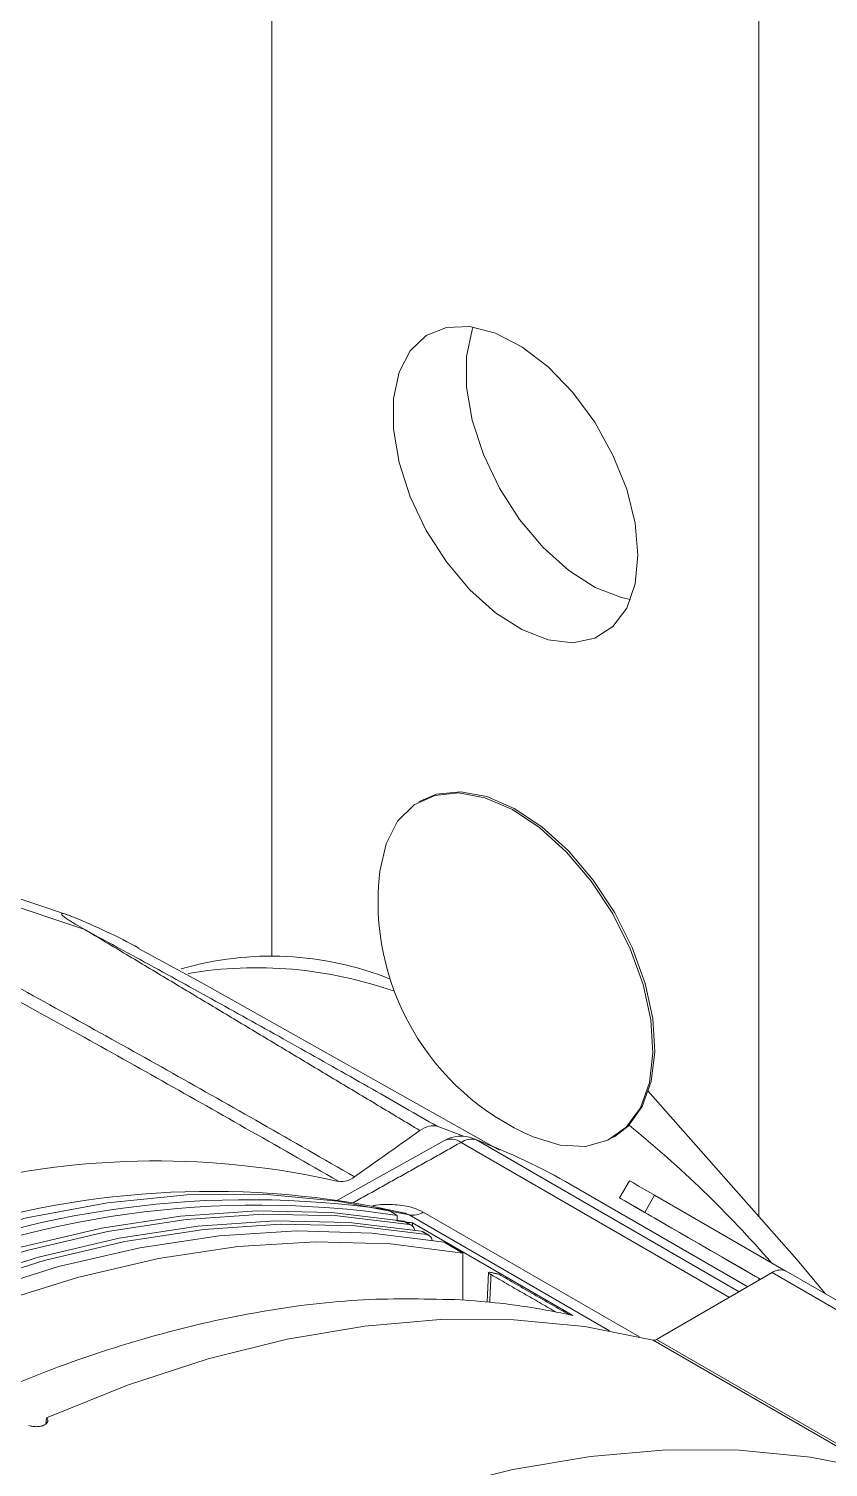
# Model space of a CAD drawing. Extents: x 11 to 120, y 2 to 94.
# Drawn here: x 22.874 to 24.326, y 76.931 to 79.543 of the extents above; entities that cross this region are included whole.
import ezdxf

# ---------------------------------------------------------------- set-up
doc = ezdxf.new("R2010")
doc.units = 0
doc.header["$MEASUREMENT"] = 0
doc.linetypes.add('SLD-Solid', pattern=[0])
doc.layers.add('OBJECT', color=7, linetype='CONTINUOUS')

msp = doc.modelspace()

# ---------------------------------------------------------------- linework, layer by layer
at = {"layer": 'OBJECT', "color": 7, "linetype": 'SLD-Solid', "lineweight": 15}
for p, q in [((24.1995, 77.3867), (24.1995, 82.8946)), ((23.3156, 77.8593), (23.3156, 82.2456)), ((23.5859, 78.1414), (23.5824, 78.1394)), ((22.95, 77.9324), (22.7587, 77.9968)), ((22.9757, 77.9077), (22.7614, 77.9793)), ((23.6157, 77.5503), (23.6633, 77.5322)), ((23.629, 77.5243), (23.4347, 77.4161)), ((24.1461, 77.2397), (23.6589, 77.521)), ((23.6868, 77.5255), (23.6808, 77.5283)), ((23.6868, 77.5255), (24.164, 77.25)), ((23.9344, 77.5297), (23.9379, 77.5317)), ((24.1795, 77.259), (23.8591, 77.4439)), ((23.9647, 77.4515), (23.9467, 77.4204)), ((24.0105, 77.4251), (23.9925, 77.3939)), ((24.2488, 77.2875), (24.0105, 77.4251)), ((23.5264, 77.3984), (23.5433, 77.3886)), ((23.9288, 77.1791), (23.5646, 77.3893)), ((23.5902, 77.3946), (23.9827, 77.168)), ((23.9916, 77.3944), (23.9666, 77.4089)), ((24.2029, 77.2725), (23.9925, 77.3939)), ((23.5433, 77.38), (23.5433, 77.3886)), ((23.5654, 77.3719), (23.5549, 77.378)), ((23.5689, 77.3707), (23.5583, 77.3768)), ((23.8618, 77.2068), (23.5707, 77.3749)), ((24.0416, 77.3656), (24.0141, 77.3815)), ((24.0141, 77.3815), (24.0141, 77.3815)), ((23.5972, 77.3536), (23.5866, 77.3597)), ((23.6006, 77.3524), (23.5901, 77.3585)), ((23.662, 77.3201), (23.6281, 77.3397)), ((23.662, 77.3201), (23.662, 77.2353)), ((23.7089, 77.2847), (23.7064, 77.231)), ((24.224, 77.2847), (24.0137, 77.1633)), ((24.2029, 77.2725), (24.1749, 77.2886)), ((24.6341, 77.0479), (24.224, 77.2847)), ((24.6596, 77.0504), (24.2495, 77.2872)), ((24.2028, 77.2725), (24.1925, 77.2785)), ((24.1995, 77.2705), (24.1995, 77.2744)), ((24.4177, 76.9253), (24.0075, 77.162)), ((24.4239, 76.9265), (24.0137, 77.1633)), ((22.905, 77.0098), (22.9061, 77.0212))]:
    msp.add_line(p, q, dxfattribs=at)
at = {"layer": 'OBJECT', "color": 7, "linetype": 'SLD-Solid', "lineweight": 15, "flags": 128}
for points in [[(23.9802, 78.5873), (23.975, 78.6456), (23.9597, 78.7072), (23.9348, 78.7692), (23.9017, 78.8287), (23.8618, 78.8829), (23.8171, 78.9293), (23.7696, 78.9657), (23.7215, 78.9905), (23.6751, 79.0024), (23.6325, 79.0009), (23.5958, 78.9861), (23.5667, 78.9586), (23.5464, 78.9198), (23.5361, 78.8715), (23.5361, 78.8159), (23.5464, 78.7556), (23.5667, 78.6934), (23.5958, 78.6323), (23.6325, 78.5751), (23.6751, 78.5245), (23.7215, 78.4828), (23.7696, 78.4521), (23.8171, 78.4336), (23.8618, 78.4284), (23.9017, 78.4366), (23.9348, 78.4578), (23.9597, 78.4912), (23.975, 78.535), (23.9802, 78.5873)], [(23.9668, 78.5069), (23.95, 78.5104), (23.9025, 78.5288), (23.8544, 78.5596), (23.808, 78.6013), (23.7654, 78.6519), (23.7287, 78.7091), (23.6996, 78.7702), (23.6794, 78.8323), (23.669, 78.8926), (23.669, 78.9482), (23.6794, 78.9966), (23.6812, 79.0016)], [(23.9344, 77.9361), (23.8954, 77.9954), (23.8507, 78.0481), (23.8023, 78.0921), (23.7521, 78.1255), (23.7021, 78.147), (23.6545, 78.1557), (23.6111, 78.1512), (23.5737, 78.1338), (23.5439, 78.1041), (23.5229, 78.0634), (23.5115, 78.0136)], [(23.9379, 77.9382), (23.8989, 77.9975), (23.8543, 78.0502), (23.8058, 78.0941), (23.7556, 78.1275), (23.7057, 78.149), (23.658, 78.1577), (23.6146, 78.1533), (23.5859, 78.1414)], [(23.9379, 77.5317), (23.9626, 77.5506), (23.9881, 77.586), (24.0044, 77.6316), (24.0108, 77.6856), (24.0069, 77.7458), (23.9931, 77.8097), (23.9698, 77.8747), (23.9379, 77.9382)], [(23.7901, 77.5311), (23.8389, 77.5161), (23.8847, 77.5139), (23.9253, 77.5249), (23.959, 77.5486), (23.9846, 77.5839), (24.0009, 77.6296), (24.0072, 77.6836), (24.0034, 77.7438), (23.9895, 77.8077), (23.9662, 77.8727), (23.9344, 77.9361)], [(23.7285, 77.5072), (23.1885, 77.8111), (23.0733, 77.8731)], [(23.9983, 77.6145), (24.2684, 77.3086), (24.3205, 77.2462)], [(23.9647, 77.4515), (23.9663, 77.4506), (23.9719, 77.4474), (23.9814, 77.4419), (23.9944, 77.4344), (24.0105, 77.4251)], [(23.5646, 77.3893), (23.4353, 77.4146), (23.3005, 77.4268), (23.161, 77.4258), (23.0172, 77.4116), (22.8699, 77.3844), (22.7195, 77.3442), (22.6339, 77.3159)], [(23.9925, 77.3939), (23.9764, 77.4032), (23.9634, 77.4107), (23.9539, 77.4162), (23.9483, 77.4195), (23.9468, 77.4203), (23.9494, 77.4188), (23.9561, 77.4149), (23.9666, 77.4089)], [(23.5549, 77.378), (23.4243, 77.3937), (23.289, 77.3968), (23.1494, 77.3874), (23.0062, 77.3654), (22.86, 77.3309), (22.7113, 77.2841), (22.5607, 77.2252), (22.4089, 77.1544), (22.2564, 77.0721), (22.104, 76.9784), (21.9521, 76.8739), (21.8015, 76.759), (21.6528, 76.634), (21.5066, 76.4996), (21.3634, 76.3563), (21.2238, 76.2046), (21.0885, 76.0453), (20.9579, 75.8788)], [(23.5654, 77.3719), (23.4349, 77.3876), (23.2995, 77.3908), (23.16, 77.3813), (23.0168, 77.3593), (22.8705, 77.3248), (22.7218, 77.278), (22.5712, 77.2191), (22.4194, 77.1484), (22.2669, 77.066), (22.1145, 76.9723), (21.9627, 76.8678), (21.8121, 76.7529), (21.6634, 76.6279), (21.5171, 76.4935), (21.3739, 76.3502), (21.2344, 76.1986), (21.099, 76.0392), (20.9685, 75.8728)], [(24.0141, 77.3815), (24.017, 77.3798), (24.0181, 77.3792), (24.0171, 77.3797), (24.0143, 77.3813), (24.0098, 77.3839), (24.0042, 77.3872), (23.9979, 77.3908), (23.9916, 77.3944)], [(23.5866, 77.3597), (23.4561, 77.3754), (23.3207, 77.3785), (23.1812, 77.369), (23.038, 77.347), (22.8917, 77.3126), (22.743, 77.2658), (22.5924, 77.2069), (22.4406, 77.1361), (22.2882, 77.0537), (22.1357, 76.9601), (21.9839, 76.8556), (21.8333, 76.7406), (21.6846, 76.6157), (21.5383, 76.4813), (21.3951, 76.338), (21.2556, 76.1863), (21.1202, 76.0269), (20.9897, 75.8605)], [(23.5972, 77.3536), (23.4666, 77.3693), (23.3313, 77.3724), (23.1917, 77.363), (23.0485, 77.341), (22.9023, 77.3065), (22.7535, 77.2597), (22.603, 77.2008), (22.4511, 77.13), (22.2987, 77.0477), (22.1462, 76.954), (21.9944, 76.8495), (21.8438, 76.7345), (21.6951, 76.6096), (21.5489, 76.4752), (21.4057, 76.3319), (21.2661, 76.1802), (21.1308, 76.0209), (21.0002, 75.8544)], [(23.5549, 77.378), (23.557, 77.3774), (23.5583, 77.3768)], [(24.0416, 77.3656), (24.0555, 77.3575), (24.0722, 77.3479), (24.0912, 77.3369), (24.1117, 77.3251), (24.1328, 77.3129), (24.1539, 77.3007), (24.174, 77.2891), (24.1925, 77.2785)], [(23.6281, 77.3397), (23.4968, 77.3564), (23.3606, 77.3603), (23.2201, 77.3515), (23.0758, 77.3299), (22.9284, 77.2956), (22.7785, 77.2488), (22.6267, 77.1897), (22.4736, 77.1184), (22.3199, 77.0354), (22.1662, 76.9409), (22.0131, 76.8354), (21.8613, 76.7193), (21.7114, 76.593), (21.564, 76.4571), (21.4197, 76.3122), (21.2792, 76.1588), (21.143, 75.9976), (21.0118, 75.8293)], [(23.662, 77.3201), (23.5307, 77.3368), (23.3945, 77.3408), (23.254, 77.3319), (23.1098, 77.3103), (22.9624, 77.276), (22.8125, 77.2292), (22.6607, 77.1701), (22.5076, 77.0988), (22.3538, 77.0158), (22.2001, 76.9213), (22.047, 76.8158), (21.8952, 76.6997), (21.7453, 76.5734), (21.5979, 76.4375), (21.4537, 76.2926), (21.3132, 76.1392), (21.177, 75.978), (21.0457, 75.8097)], [(23.5866, 77.3597), (23.5888, 77.3591), (23.5901, 77.3585)], [(24.1749, 77.2886), (24.1531, 77.3012), (24.1418, 77.3077), (24.1426, 77.3072), (24.1555, 77.2998), (24.1784, 77.2866), (24.2029, 77.2725)], [(24.0075, 77.162), (23.8836, 77.1866), (23.7547, 77.1991), (23.6213, 77.1995), (23.484, 77.1877), (23.3432, 77.1639), (23.1996, 77.1281), (23.0537, 77.0805), (22.9061, 77.0212)], [(24.4177, 76.9253), (24.2937, 76.9498), (24.1648, 76.9623), (24.0314, 76.9627), (23.8941, 76.951), (23.7533, 76.9272), (23.6097, 76.8914), (23.4638, 76.8437), (23.3162, 76.7845)]]:
    msp.add_lwpolyline(points, dxfattribs=at)
at = {"layer": 'OBJECT', "color": 7, "linetype": 'SLD-Solid', "lineweight": 15}
for centre, radius, start, end in [((23.9736, 77.9587), 0.4653, 173.2215, 246.7731), ((22.5131, 76.8459), 1.171, 61.3903, 67.8024), ((23.314, 77.2772), 0.5821, 68.2055, 106.2804), ((23.2874, 77.084), 0.7542, 70.6024, 99.4485), ((22.644, 75.9277), 2.0934, 41.0531, 50.9003), ((23.6589, 77.4704), 0.062, 69.267, 119.1597), ((23.6407, 77.4964), 0.0306, 53.4878, 112.873), ((23.6777, 77.4935), 0.0333, 74.0155, 124.2946), ((23.27, 76.4228), 1.1789, 60.0168, 69.2933), ((23.1058, 75.9945), 1.4929, 77.2155, 103.7366), ((23.4417, 77.4874), 0.0374, 261.4685, 309.6881), ((23.2737, 75.6961), 1.721, 81.5565, 113.7095), ((23.2045, 75.8433), 1.5889, 77.3944, 107.8495), ((23.2905, 75.6792), 1.728, 81.5849, 114.2163), ((23.5709, 77.4239), 0.0351, 259.8175, 303.4204), ((23.5629, 77.3604), 0.0118, 6.2044, 77.801), ((23.5947, 77.3421), 0.0118, 6.2044, 77.801), ((24.2389, 77.2638), 0.0257, 65.686, 125.6182), ((24.0091, 77.1704), 0.00849, 259.7882, 303.4446)]:
    msp.add_arc(centre, radius, start, end, dxfattribs=at)
for points, knots in [([(22.9555, 77.9301), (22.9492, 77.9325), (22.9366, 77.9372), (22.9316, 77.9365), (22.9389, 77.9296), (22.9557, 77.9189), (22.9701, 77.9108), (22.9757, 77.9077)], [0, 0, 0, 0, 0.217939, 0.435238, 0.661578, 0.868608, 1, 1, 1, 1]), ([(22.9757, 77.9077), (23.0204, 77.8834), (23.1081, 77.8357), (23.2393, 77.7633), (23.369, 77.6909), (23.4951, 77.6196), (23.5767, 77.5727), (23.6157, 77.5503)], [0, 0, 0, 0, 0.206019, 0.404831, 0.608657, 0.812864, 1, 1, 1, 1]), ([(22.7827, 77.8417), (22.7922, 77.8366), (22.856, 77.802), (23.0276, 77.7072), (23.2459, 77.5849), (23.4093, 77.4909), (23.4656, 77.4586)], [0, 0, 0, 0, 0.041147, 0.277841, 0.751195, 1, 1, 1, 1]), ([(23.4362, 77.4504), (23.3799, 77.4827), (23.2166, 77.5766), (23.0001, 77.6983), (22.8393, 77.7867), (22.7868, 77.8157)], [0, 0, 0, 0, 0.261291, 0.758402, 1, 1, 1, 1]), ([(23.6157, 77.5503), (23.6109, 77.5511), (23.6013, 77.5528), (23.5899, 77.546), (23.5842, 77.5427)], [0, 0, 0, 0, 0.49976, 1, 1, 1, 1]), ([(23.4656, 77.4586), (23.4878, 77.4743), (23.5273, 77.5023), (23.5668, 77.5303), (23.5842, 77.5427)], [0, 0, 0, 0, 0.56, 1, 1, 1, 1]), ([(23.4987, 77.4059), (23.5009, 77.4064), (23.5134, 77.4093), (23.5391, 77.4083), (23.5693, 77.4046), (23.5842, 77.3975), (23.5902, 77.3946)], [0, 0, 0, 0, 0.070253, 0.414931, 0.762423, 1, 1, 1, 1]), ([(23.5646, 77.3893), (23.5625, 77.3904), (23.5586, 77.3924), (23.5536, 77.3936), (23.5513, 77.3942)], [0, 0, 0, 0, 0.534095, 1, 1, 1, 1]), ([(23.7132, 77.285), (23.7119, 77.2852), (23.7094, 77.2856), (23.7086, 77.2848), (23.7097, 77.2834), (23.7116, 77.282), (23.7131, 77.2812), (23.7134, 77.281)], [0, 0, 0, 0, 0.29148, 0.56099, 0.754894, 0.949736, 1, 1, 1, 1]), ([(23.7274, 77.2818), (23.7253, 77.2823), (23.7211, 77.2832), (23.7164, 77.2843), (23.7138, 77.2848), (23.7132, 77.285)], [0, 0, 0, 0, 0.441887, 0.883774, 1, 1, 1, 1]), ([(23.6578, 77.2353), (23.5996, 77.2367), (23.4827, 77.2397), (23.2971, 77.2171), (23.1042, 77.174), (22.9072, 77.1088), (22.709, 77.0234), (22.5098, 76.9183), (22.3082, 76.7923), (22.1086, 76.6475), (21.9137, 76.4867), (21.7245, 76.3109), (21.5384, 76.1194), (21.4196, 75.9792), (21.3598, 75.9086)], [0, 0, 0, 0, 0.082062, 0.164694, 0.249123, 0.334172, 0.416234, 0.498866, 0.583295, 0.668345, 0.750383, 0.832421, 0.915613, 1, 1, 1, 1]), ([(23.8618, 77.2068), (23.8474, 77.2099), (23.8184, 77.216), (23.7742, 77.2233), (23.721, 77.2305), (23.6818, 77.2334), (23.6578, 77.2353)], [0, 0, 0, 0, 0.218765, 0.43753, 0.656295, 1, 1, 1, 1]), ([(23.8262, 77.2161), (23.8272, 77.2155), (23.829, 77.2144), (23.8297, 77.2136), (23.8301, 77.2133)], [0, 0, 0, 0, 0.549217, 1, 1, 1, 1]), ([(22.8742, 77.007), (22.8767, 77.0063), (22.8817, 77.005), (22.8898, 77.0048), (22.8958, 77.0056), (22.8987, 77.0065), (22.8994, 77.0067)], [0, 0, 0, 0, 0.298064, 0.595979, 0.894017, 1, 1, 1, 1]), ([(22.9016, 77.0075), (22.9033, 77.0085), (22.9068, 77.0104), (22.9089, 77.0144), (22.9085, 77.0181), (22.9068, 77.0203), (22.9061, 77.0212)], [0, 0, 0, 0, 0.275025, 0.549976, 0.82072, 1, 1, 1, 1])]:
    msp.add_open_spline(points, degree=3, knots=knots, dxfattribs=at)
for points in [[(23.5842, 77.5427), (22.9757, 77.9077)], [(23.6589, 77.521), (23.4631, 77.4116)], [(23.5409, 77.379), (23.5707, 77.3749)], [(23.5707, 77.3749), (23.5707, 77.3686)], [(23.7134, 77.281), (23.7111, 77.2306)], [(23.7134, 77.281), (23.8262, 77.2161)], [(23.7274, 77.2818), (23.8555, 77.2081)], [(22.8994, 77.0067), (22.9016, 77.0075)]]:
    msp.add_open_spline(points, degree=1, dxfattribs=at)

doc.saveas('drawing.dxf')
